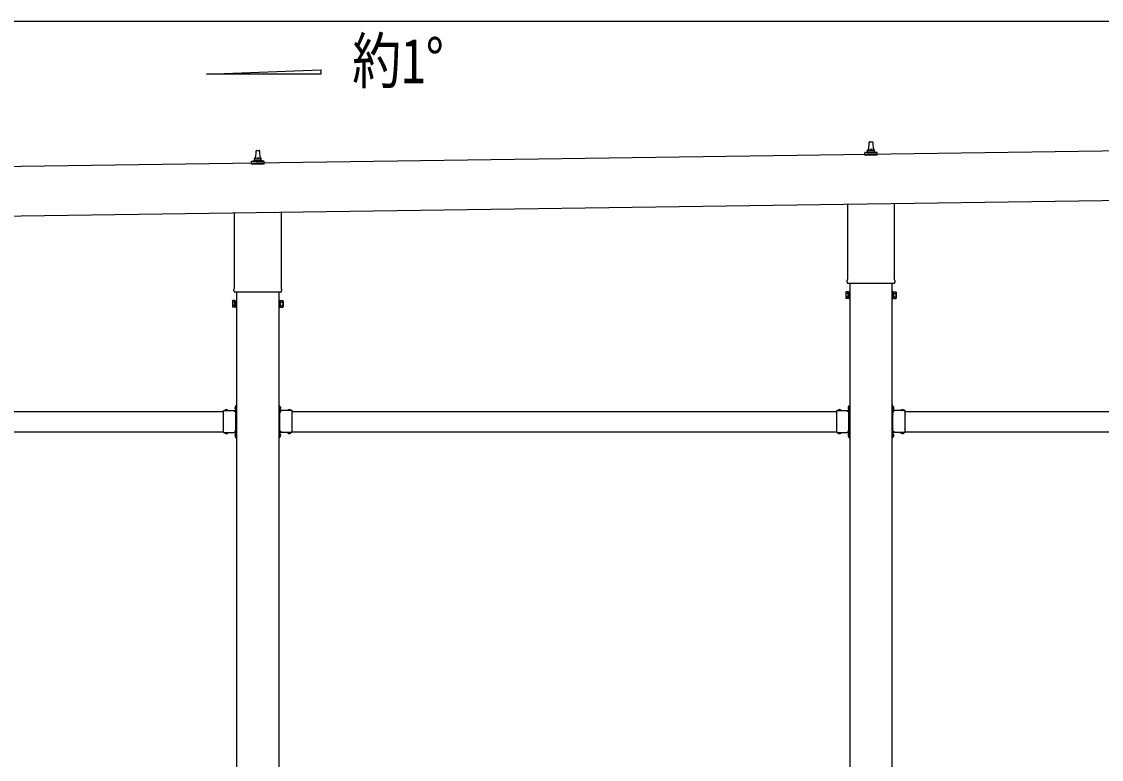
# Model space of a CAD drawing. Units: millimetres, scale not verified. Extents: x -16820 to 16820, y -11880 to 11880.
# Drawn here: x -5753 to -2583, y -4361 to -2194 of the extents above; entities that cross this region are included whole.
import ezdxf
from ezdxf.enums import TextEntityAlignment as Align

# ---------------------------------------------------------------- set-up
doc = ezdxf.new("R2010")
doc.units = ezdxf.units.MM
doc.header["$LTSCALE"] = 50
for name, color, linetype in [('0-4_YKK_13', 4, 'Continuous'), ('0-5_YKK_A1', 4, 'Continuous'), ('0-6_YKK_D', 6, 'Continuous')]:
    doc.layers.add(name, color=color, linetype=linetype)
doc.styles.add('ＭＳ ゴシック', font='')
doc.styles.get('ＭＳ ゴシック').set_extended_font_data('MS Gothic')

msp = doc.modelspace()

# ---------------------------------------------------------------- linework, layer by layer
at = {"layer": '0-4_YKK_13'}
for p, q in [((-3265.92, -2571.31), (-3265.19, -2547.79)), ((-3264.19, -2546.81), (-3255.65, -2546.81)), ((-3254.65, -2547.79), (-3253.92, -2571.31)), ((-5069.92, -2601.24), (-5069.92, -2597.02)), ((-5068.92, -2597.02), (-5050.92, -2597.02)), ((-5065.92, -2597.02), (-5065.19, -2573.5)), ((-5064.19, -2572.52), (-5055.65, -2572.52)), ((-5054.65, -2573.5), (-5053.92, -2597.02)), ((-5049.92, -2601.24), (-5049.92, -2597.02)), ((-3278.17, -2586.81), (-3278.17, -2579.1)), ((-3241.67, -2586.81), (-3278.17, -2586.81)), ((-3277.79, -2578.31), (-3242.05, -2578.31)), ((-3277.41, -2578.12), (-3270.69, -2576.5)), ((-3270.3, -2576.31), (-3249.54, -2576.31)), ((-3269.92, -2575.52), (-3269.92, -2571.31)), ((-3268.92, -2571.31), (-3250.92, -2571.31)), ((-3249.92, -2575.52), (-3249.92, -2571.31)), ((-3242.44, -2578.12), (-3249.16, -2576.5)), ((-3241.67, -2586.81), (-3241.67, -2579.1)), ((-5078.17, -2612.52), (-5078.17, -2604.81)), ((-5041.67, -2612.52), (-5078.17, -2612.52)), ((-5077.79, -2604.02), (-5042.05, -2604.02)), ((-5077.41, -2603.84), (-5070.69, -2602.21)), ((-5070.3, -2602.02), (-5049.54, -2602.02)), ((-5042.44, -2603.84), (-5049.16, -2602.21)), ((-5041.67, -2612.52), (-5041.67, -2604.81)), ((-5128.22, -2976.51), (-5128.22, -2755.86)), ((-4991.62, -2753.91), (-4991.62, -2976.51)), ((-3328.22, -2950.8), (-3328.22, -2730.15)), ((-3191.62, -2728.2), (-3191.62, -2950.8)), ((-3329.92, -2959.57), (-3329.92, -2954.07)), ((-3191.98, -2963.07), (-3327.86, -2963.07)), ((-3189.92, -2954.07), (-3189.92, -2959.57)), ((-5129.92, -2985.29), (-5129.92, -2979.79)), ((-4991.98, -2988.79), (-5127.86, -2988.79)), ((-4989.92, -2979.79), (-4989.92, -2985.29)), ((-3333.92, -2989.07), (-3333.16, -2987.76)), ((-3333.92, -2989.07), (-3333.92, -3006.07)), ((-3333.92, -3006.07), (-3333.16, -3007.39)), ((-3326.92, -2992.66), (-3333.16, -2992.66)), ((-3326.92, -3002.48), (-3333.16, -3002.48)), ((-3326.92, -3007.39), (-3333.16, -3007.39)), ((-3324.42, -3006.77), (-3326.92, -3006.77)), ((-3195.42, -3006.77), (-3192.92, -3006.77)), ((-3192.92, -2992.66), (-3186.68, -2992.66)), ((-3192.92, -3002.48), (-3186.68, -3002.48)), ((-3192.92, -3007.39), (-3186.68, -3007.39)), ((-3185.92, -2989.07), (-3186.68, -2987.76)), ((-3185.92, -3006.07), (-3186.68, -3007.39)), ((-3185.92, -2989.07), (-3185.92, -3006.07)), ((-5133.92, -3014.79), (-5133.16, -3013.47)), ((-5133.92, -3014.79), (-5133.92, -3031.79)), ((-5133.92, -3031.79), (-5133.16, -3033.1)), ((-5126.92, -3018.38), (-5133.16, -3018.38)), ((-5126.92, -3028.19), (-5133.16, -3028.19)), ((-5126.92, -3033.1), (-5133.16, -3033.1)), ((-5124.42, -3032.49), (-5126.92, -3032.49)), ((-4995.42, -3032.49), (-4992.92, -3032.49)), ((-4992.92, -3018.38), (-4986.68, -3018.38)), ((-4992.92, -3028.19), (-4986.68, -3028.19)), ((-4992.92, -3033.1), (-4986.68, -3033.1)), ((-4985.92, -3014.79), (-4986.68, -3013.47)), ((-4985.92, -3031.79), (-4986.68, -3033.1)), ((-4985.92, -3014.79), (-4985.92, -3031.79)), ((-5124.02, -3327.87), (-5126.68, -3326.55)), ((-5124.88, -3324.27), (-5124.72, -3324.27)), ((-5124.02, -3321.5), (-5122.42, -3321.5)), ((-5124.02, -3338.46), (-5124.02, -3321.5)), ((-5124.02, -3324.97), (-5124.02, -3333.04)), ((-5122.42, -3326), (-5124.02, -3326)), ((-5124.02, -3327), (-5122.42, -3327)), ((-4995.82, -3321.5), (-4997.42, -3321.5)), ((-4997.42, -3326), (-4995.82, -3326)), ((-4995.82, -3327), (-4997.42, -3327)), ((-4995.82, -3338.46), (-4995.82, -3321.5)), ((-4995.82, -3324.96), (-4995.82, -3333.03)), ((-4995.82, -3327.87), (-4993.16, -3326.55)), ((-4994.96, -3324.26), (-4995.12, -3324.26)), ((-3324.02, -3327.87), (-3326.68, -3326.55)), ((-3324.88, -3324.26), (-3324.72, -3324.26)), ((-3324.02, -3321.5), (-3322.42, -3321.5)), ((-3324.02, -3338.46), (-3324.02, -3321.5)), ((-3324.02, -3324.97), (-3324.02, -3333.04)), ((-3322.42, -3326), (-3324.02, -3326)), ((-3324.02, -3327), (-3322.42, -3327)), ((-3195.82, -3321.5), (-3197.42, -3321.5)), ((-3197.42, -3326), (-3195.82, -3326)), ((-3195.82, -3327), (-3197.42, -3327)), ((-3195.82, -3338.46), (-3195.82, -3321.5)), ((-3195.82, -3324.96), (-3195.82, -3333.03)), ((-3195.82, -3327.87), (-3193.16, -3326.55)), ((-3194.96, -3324.26), (-3195.12, -3324.26)), ((-5160.42, -3347.29), (-5160.42, -3336.9)), ((-5160.42, -3336.9), (-5124.02, -3336.9)), ((-5160.42, -3389.29), (-5160.42, -3348.71)), ((-5157.16, -3336.04), (-5157.16, -3336.2)), ((-5156.46, -3336.9), (-5148.39, -3336.9)), ((-5153.55, -3336.9), (-5154.87, -3334.24)), ((-5151.3, -3336.9), (-5149.97, -3334.24)), ((-5147.69, -3336.04), (-5147.69, -3336.2)), ((-5128.12, -3329), (-5122.42, -3329)), ((-5124.42, -3338.5), (-5127.42, -3338.5)), ((-5124.02, -3330.13), (-5126.68, -3331.45)), ((-5124.88, -3333.74), (-5124.72, -3333.74)), ((-5124.42, -3347.29), (-5124.42, -3340.5)), ((-5124.42, -3389.29), (-5124.42, -3348.71)), ((-5124.02, -3331), (-5122.42, -3331)), ((-5122.42, -3332), (-5124.02, -3332)), ((-4991.72, -3329), (-4997.42, -3329)), ((-4995.82, -3331), (-4997.42, -3331)), ((-4997.42, -3332), (-4995.82, -3332)), ((-4995.82, -3330.13), (-4993.16, -3331.45)), ((-4959.42, -3336.9), (-4995.82, -3336.9)), ((-4995.42, -3338.5), (-4992.42, -3338.5)), ((-4995.42, -3347.29), (-4995.42, -3340.5)), ((-4995.42, -3389.29), (-4995.42, -3348.71)), ((-4994.96, -3333.73), (-4995.12, -3333.73)), ((-4972.16, -3336.04), (-4972.16, -3336.2)), ((-4963.39, -3336.9), (-4971.46, -3336.9)), ((-4968.55, -3336.9), (-4969.87, -3334.24)), ((-4966.3, -3336.9), (-4964.97, -3334.24)), ((-4962.69, -3336.04), (-4962.69, -3336.2)), ((-4959.42, -3347.29), (-4959.42, -3336.9)), ((-4959.42, -3389.29), (-4959.42, -3348.71)), ((-3360.42, -3347.29), (-3360.42, -3336.9)), ((-3360.42, -3336.9), (-3324.02, -3336.9)), ((-3360.42, -3389.29), (-3360.42, -3348.71)), ((-3357.16, -3336.04), (-3357.16, -3336.2)), ((-3356.46, -3336.9), (-3348.39, -3336.9)), ((-3353.55, -3336.9), (-3354.87, -3334.24)), ((-3351.3, -3336.9), (-3349.97, -3334.24)), ((-3347.69, -3336.04), (-3347.69, -3336.2)), ((-3328.12, -3329), (-3322.42, -3329)), ((-3324.42, -3338.5), (-3327.42, -3338.5)), ((-3324.02, -3330.13), (-3326.68, -3331.45)), ((-3324.88, -3333.74), (-3324.72, -3333.74)), ((-3324.42, -3347.29), (-3324.42, -3340.5)), ((-3324.42, -3389.29), (-3324.42, -3348.71)), ((-3324.02, -3331), (-3322.42, -3331)), ((-3322.42, -3332), (-3324.02, -3332)), ((-3191.72, -3329), (-3197.42, -3329)), ((-3195.82, -3331), (-3197.42, -3331)), ((-3197.42, -3332), (-3195.82, -3332)), ((-3195.82, -3330.13), (-3193.16, -3331.45)), ((-3159.42, -3336.9), (-3195.82, -3336.9)), ((-3195.42, -3338.5), (-3192.42, -3338.5)), ((-3195.42, -3347.29), (-3195.42, -3340.5)), ((-3195.42, -3389.29), (-3195.42, -3348.71)), ((-3194.96, -3333.73), (-3195.12, -3333.73)), ((-3172.16, -3336.04), (-3172.16, -3336.2)), ((-3163.39, -3336.9), (-3171.46, -3336.9)), ((-3168.55, -3336.9), (-3169.87, -3334.24)), ((-3166.3, -3336.9), (-3164.97, -3334.24)), ((-3162.69, -3336.04), (-3162.69, -3336.2)), ((-3159.42, -3347.29), (-3159.42, -3336.9)), ((-3159.42, -3389.29), (-3159.42, -3348.71)), ((-5160.42, -3401.1), (-5160.42, -3390.71)), ((-5124.42, -3397.5), (-5124.42, -3390.71)), ((-4995.42, -3397.5), (-4995.42, -3390.71)), ((-4959.42, -3401.1), (-4959.42, -3390.71)), ((-3360.42, -3401.1), (-3360.42, -3390.71)), ((-3324.42, -3397.5), (-3324.42, -3390.71)), ((-3195.42, -3397.5), (-3195.42, -3390.71)), ((-3159.42, -3401.1), (-3159.42, -3390.71)), ((-5160.42, -3401.1), (-5124.02, -3401.1)), ((-5157.16, -3401.96), (-5157.16, -3401.8)), ((-5156.46, -3401.1), (-5148.39, -3401.1)), ((-5153.55, -3401.1), (-5154.87, -3403.76)), ((-5151.3, -3401.1), (-5149.97, -3403.76)), ((-5147.69, -3401.96), (-5147.69, -3401.8)), ((-5127.42, -3399.5), (-5124.42, -3399.5)), ((-5124.02, -3407.87), (-5126.68, -3406.55)), ((-5124.02, -3410.13), (-5126.68, -3411.45)), ((-5124.88, -3404.27), (-5124.72, -3404.27)), ((-5124.88, -3413.74), (-5124.72, -3413.74)), ((-5124.02, -3416.5), (-5124.02, -3399.54)), ((-5124.02, -3404.97), (-5124.02, -3413.04)), ((-5124.02, -3407), (-5122.42, -3407)), ((-5124.02, -3411), (-5122.42, -3411)), ((-5124.02, -3416.5), (-5122.42, -3416.5)), ((-4995.82, -3407), (-4997.42, -3407)), ((-4995.82, -3411), (-4997.42, -3411)), ((-4995.82, -3416.5), (-4997.42, -3416.5)), ((-4995.82, -3416.5), (-4995.82, -3399.54)), ((-4959.42, -3401.1), (-4995.82, -3401.1)), ((-4995.82, -3404.97), (-4995.82, -3413.03)), ((-4995.82, -3407.87), (-4993.16, -3406.55)), ((-4995.82, -3410.13), (-4993.16, -3411.45)), ((-4992.42, -3399.5), (-4995.42, -3399.5)), ((-4994.96, -3404.27), (-4995.12, -3404.27)), ((-4994.96, -3413.73), (-4995.12, -3413.73)), ((-4972.16, -3401.96), (-4972.16, -3401.8)), ((-4963.39, -3401.1), (-4971.46, -3401.1)), ((-4968.55, -3401.1), (-4969.87, -3403.76)), ((-4966.3, -3401.1), (-4964.97, -3403.76)), ((-4962.69, -3401.96), (-4962.69, -3401.8)), ((-3360.42, -3401.1), (-3324.02, -3401.1)), ((-3357.16, -3401.96), (-3357.16, -3401.8)), ((-3356.46, -3401.1), (-3348.39, -3401.1)), ((-3353.55, -3401.1), (-3354.87, -3403.76)), ((-3351.3, -3401.1), (-3349.97, -3403.76)), ((-3347.69, -3401.96), (-3347.69, -3401.8)), ((-3327.42, -3399.5), (-3324.42, -3399.5)), ((-3324.02, -3407.87), (-3326.68, -3406.55)), ((-3324.02, -3410.13), (-3326.68, -3411.45)), ((-3324.88, -3404.27), (-3324.72, -3404.27)), ((-3324.88, -3413.74), (-3324.72, -3413.74)), ((-3324.02, -3416.5), (-3324.02, -3399.54)), ((-3324.02, -3404.97), (-3324.02, -3413.04)), ((-3324.02, -3407), (-3322.42, -3407)), ((-3324.02, -3411), (-3322.42, -3411)), ((-3324.02, -3416.5), (-3322.42, -3416.5)), ((-3195.82, -3407), (-3197.42, -3407)), ((-3195.82, -3411), (-3197.42, -3411)), ((-3195.82, -3416.5), (-3197.42, -3416.5)), ((-3195.82, -3416.5), (-3195.82, -3399.54)), ((-3159.42, -3401.1), (-3195.82, -3401.1)), ((-3195.82, -3404.97), (-3195.82, -3413.03)), ((-3195.82, -3407.87), (-3193.16, -3406.55)), ((-3195.82, -3410.13), (-3193.16, -3411.45)), ((-3192.42, -3399.5), (-3195.42, -3399.5)), ((-3194.96, -3404.26), (-3195.12, -3404.26)), ((-3194.96, -3413.73), (-3195.12, -3413.73)), ((-3172.16, -3401.96), (-3172.16, -3401.8)), ((-3163.39, -3401.1), (-3171.46, -3401.1)), ((-3168.55, -3401.1), (-3169.87, -3403.76)), ((-3166.3, -3401.1), (-3164.97, -3403.76)), ((-3162.69, -3401.96), (-3162.69, -3401.8))]:
    msp.add_line(p, q, dxfattribs=at)
for points in [[(-3326.92, -3007.39), (-3326.92, -2987.76), (-3333.16, -2987.76)], [(-3326.92, -3006.77), (-3326.92, -2988.37), (-3324.42, -2988.37)], [(-3192.92, -3006.77), (-3192.92, -2988.37), (-3195.42, -2988.37)], [(-3192.92, -3007.39), (-3192.92, -2987.76), (-3186.68, -2987.76)], [(-5126.92, -3033.1), (-5126.92, -3013.47), (-5133.16, -3013.47)], [(-5126.92, -3032.49), (-5126.92, -3014.09), (-5124.42, -3014.09)], [(-4992.92, -3032.49), (-4992.92, -3014.09), (-4995.42, -3014.09)], [(-4992.92, -3033.1), (-4992.92, -3013.47), (-4986.68, -3013.47)], [(-5122.42, -3336.5), (-5122.42, -3330.5), (-5122.42, -3327.5), (-5122.42, -3321.5)], [(-4997.42, -3336.5), (-4997.42, -3330.5), (-4997.42, -3327.5), (-4997.42, -3321.5)], [(-3322.42, -3336.5), (-3322.42, -3330.5), (-3322.42, -3327.5), (-3322.42, -3321.5)], [(-3197.42, -3336.5), (-3197.42, -3330.5), (-3197.42, -3327.5), (-3197.42, -3321.5)], [(-5124.42, -3340.5), (-5127.42, -3340.5), (-5127.42, -3336.9)], [(-4995.42, -3340.5), (-4992.42, -3340.5), (-4992.42, -3336.9)], [(-3324.42, -3340.5), (-3327.42, -3340.5), (-3327.42, -3336.9)], [(-3195.42, -3340.5), (-3192.42, -3340.5), (-3192.42, -3336.9)], [(-5124.42, -3397.5), (-5127.42, -3397.5), (-5127.42, -3401.1)], [(-5122.42, -3416.5), (-5122.42, -3410.5), (-5122.42, -3407.5), (-5122.42, -3401.5)], [(-4997.42, -3416.5), (-4997.42, -3410.5), (-4997.42, -3407.5), (-4997.42, -3401.5)], [(-4995.42, -3397.5), (-4992.42, -3397.5), (-4992.42, -3401.1)], [(-3324.42, -3397.5), (-3327.42, -3397.5), (-3327.42, -3401.1)], [(-3322.42, -3416.5), (-3322.42, -3410.5), (-3322.42, -3407.5), (-3322.42, -3401.5)], [(-3197.42, -3416.5), (-3197.42, -3410.5), (-3197.42, -3407.5), (-3197.42, -3401.5)], [(-3195.42, -3397.5), (-3192.42, -3397.5), (-3192.42, -3401.1)]]:
    msp.add_lwpolyline(points, dxfattribs=at)
for points in [[(-3324.42, -3008.07), (-3324.42, -2987.07), (-3322.42, -2987.07), (-3322.42, -3008.07)], [(-3195.42, -3008.07), (-3195.42, -2987.07), (-3197.42, -2987.07), (-3197.42, -3008.07)], [(-5124.42, -3033.79), (-5124.42, -3012.79), (-5122.42, -3012.79), (-5122.42, -3033.79)], [(-4995.42, -3033.79), (-4995.42, -3012.79), (-4997.42, -3012.79), (-4997.42, -3033.79)]]:
    msp.add_lwpolyline(points, close=True, dxfattribs=at)
for centre, radius, start, end in [((-3264.19, -2547.81), 1, 90, 178.60509), ((-3255.65, -2547.81), 1, 1.39491, 90), ((-5065.84, -2597.66), 4.13, 90, 171.17633), ((-5068.92, -2598.02), 1, 90, 180), ((-5064.19, -2573.52), 1, 90, 178.60509), ((-5056.59, -2597.02), 4.83, 133.60282, 180), ((-5063.25, -2597.02), 4.83, 0, 46.39718), ((-5055.65, -2573.52), 1, 1.39491, 90), ((-5054.01, -2597.66), 4.13, 8.82367, 90), ((-5050.92, -2598.02), 1, 0, 90), ((-3277.17, -2579.1), 1, 103.62699, 180), ((-3270.92, -2575.52), 1, 283.62699, 0), ((-3265.84, -2571.94), 4.13, 90, 171.17633), ((-3268.92, -2572.31), 1, 90, 180), ((-3256.59, -2571.31), 4.83, 133.60282, 180), ((-3263.25, -2571.31), 4.83, 0, 46.39718), ((-3254.01, -2571.94), 4.13, 8.82367, 90), ((-3250.92, -2572.31), 1, 0, 90), ((-3248.92, -2575.52), 1, 180, 256.37301), ((-3242.67, -2579.1), 1, 0, 76.37301), ((-5077.17, -2604.81), 1, 103.62699, 180), ((-5070.92, -2601.24), 1, 283.62699, 0), ((-5048.92, -2601.24), 1, 180, 256.37301), ((-5042.67, -2604.81), 1, 0, 76.37301), ((-5125.92, -2979.79), 4, 125.09963, 180), ((-4993.92, -2979.79), 4, 0, 54.90037), ((-3325.92, -2954.07), 4, 125.09963, 180), ((-3325.92, -2959.57), 4, 180, 194.47751), ((-3325.92, -2959.57), 4, 194.47751, 241.04498), ((-3193.92, -2959.57), 4, 298.95502, 345.52249), ((-3193.92, -2954.07), 4, 0, 54.90037), ((-3193.92, -2959.57), 4, 345.52249, 0), ((-5125.92, -2985.29), 4, 180, 194.47751), ((-5125.92, -2985.29), 4, 194.47751, 241.04498), ((-4993.92, -2985.29), 4, 298.95502, 345.52249), ((-4993.92, -2985.29), 4, 345.52249, 0), ((-3329.58, -2990.21), 4.34, 145.61575, 214.38425), ((-3317.68, -2997.57), 16.24, 162.41205, 197.58795), ((-3329.58, -3004.93), 4.34, 145.61575, 214.38425), ((-3190.27, -2990.21), 4.34, 325.61575, 34.38425), ((-3202.16, -2997.57), 16.24, 342.41205, 17.58795), ((-3190.27, -3004.93), 4.34, 325.61575, 34.38425), ((-5129.58, -3015.92), 4.34, 145.61575, 214.38425), ((-5129.58, -3030.65), 4.34, 145.61575, 214.38425), ((-5117.68, -3023.29), 16.24, 162.41205, 197.58795), ((-4990.27, -3015.92), 4.34, 325.61575, 34.38425), ((-5002.16, -3023.29), 16.24, 342.41205, 17.58795), ((-4990.27, -3030.65), 4.34, 325.61575, 34.38425), ((-5120.12, -3329), 7, 140.87645, 180), ((-5124.88, -3325.13), 0.862, 90, 140.87645), ((-5124.72, -3324.97), 0.7, 0, 90), ((-4995.12, -3324.96), 0.7, 90, 180), ((-4994.96, -3325.13), 0.862, 39.12355, 90), ((-4999.72, -3329), 7, 0, 39.12355), ((-3320.12, -3329), 7, 140.87645, 180), ((-3324.88, -3325.13), 0.862, 90, 140.87645), ((-3324.72, -3324.97), 0.7, 0, 90), ((-3195.12, -3324.96), 0.7, 90, 180), ((-3194.96, -3325.13), 0.862, 39.12355, 90), ((-3199.72, -3329), 7, 0, 39.12355), ((-5161.12, -3348), 1, 314.427, 45.573), ((-5156.46, -3336.2), 0.7, 180, 270), ((-5156.29, -3336.04), 0.862, 129.12355, 180), ((-5152.42, -3340.8), 7, 90, 129.12355), ((-5152.42, -3340.8), 7, 50.87645, 90), ((-5148.39, -3336.2), 0.7, 270, 0), ((-5148.55, -3336.04), 0.862, 0, 50.87645), ((-5120.12, -3329), 7, 180, 219.12355), ((-5124.88, -3332.87), 0.862, 219.12355, 270), ((-5124.72, -3333.04), 0.7, 270, 0), ((-5123.72, -3348), 1, 134.427, 225.573), ((-5124.42, -3336.5), 2, 270, 0), ((-4995.42, -3336.5), 2, 180, 270), ((-4995.12, -3333.03), 0.7, 180, 270), ((-4996.12, -3348), 1, 314.427, 45.573), ((-4994.96, -3332.87), 0.862, 270, 320.87645), ((-4999.72, -3329), 7, 320.87645, 0), ((-4971.46, -3336.2), 0.7, 180, 270), ((-4971.29, -3336.04), 0.862, 129.12355, 180), ((-4967.42, -3340.8), 7, 90, 129.12355), ((-4967.42, -3340.8), 7, 50.87645, 90), ((-4963.39, -3336.2), 0.7, 270, 0), ((-4963.55, -3336.04), 0.862, 0, 50.87645), ((-4958.72, -3348), 1, 134.427, 225.573), ((-3361.12, -3348), 1, 314.427, 45.573), ((-3356.46, -3336.2), 0.7, 180, 270), ((-3356.29, -3336.04), 0.862, 129.12355, 180), ((-3352.42, -3340.8), 7, 90, 129.12355), ((-3352.42, -3340.8), 7, 50.87645, 90), ((-3348.39, -3336.2), 0.7, 270, 0), ((-3348.55, -3336.04), 0.862, 0, 50.87645), ((-3320.12, -3329), 7, 180, 219.12355), ((-3324.88, -3332.87), 0.862, 219.12355, 270), ((-3324.72, -3333.04), 0.7, 270, 0), ((-3323.72, -3348), 1, 134.427, 225.573), ((-3324.42, -3336.5), 2, 270, 0), ((-3195.42, -3336.5), 2, 180, 270), ((-3195.12, -3333.03), 0.7, 180, 270), ((-3196.12, -3348), 1, 314.427, 45.573), ((-3194.96, -3332.87), 0.862, 270, 320.87645), ((-3199.72, -3329), 7, 320.87645, 0), ((-3171.46, -3336.2), 0.7, 180, 270), ((-3171.29, -3336.04), 0.862, 129.12355, 180), ((-3167.42, -3340.8), 7, 90, 129.12355), ((-3167.42, -3340.8), 7, 50.87645, 90), ((-3163.39, -3336.2), 0.7, 270, 0), ((-3163.55, -3336.04), 0.862, 0, 50.87645), ((-3158.72, -3348), 1, 134.427, 225.573), ((-5161.12, -3390), 1, 314.427, 45.573), ((-5123.72, -3390), 1, 134.427, 225.573), ((-4996.12, -3390), 1, 314.427, 45.573), ((-4958.72, -3390), 1, 134.427, 225.573), ((-3361.12, -3390), 1, 314.427, 45.573), ((-3323.72, -3390), 1, 134.427, 225.573), ((-3196.12, -3390), 1, 314.427, 45.573), ((-3158.72, -3390), 1, 134.427, 225.573), ((-5156.46, -3401.8), 0.7, 90, 180), ((-5156.29, -3401.96), 0.862, 180, 230.87645), ((-5152.42, -3397.2), 7, 230.87645, 270), ((-5152.42, -3397.2), 7, 270, 309.12355), ((-5148.39, -3401.8), 0.7, 0, 90), ((-5148.55, -3401.96), 0.862, 309.12355, 0), ((-5120.12, -3409), 7, 140.87645, 180), ((-5120.12, -3409), 7, 180, 219.12355), ((-5124.88, -3405.13), 0.862, 90, 140.87645), ((-5124.88, -3412.87), 0.862, 219.12355, 270), ((-5124.72, -3404.97), 0.7, 0, 90), ((-5124.72, -3413.04), 0.7, 270, 0), ((-5124.42, -3401.5), 2, 0, 90), ((-4995.42, -3401.5), 2, 90, 180), ((-4995.12, -3404.97), 0.7, 90, 180), ((-4995.12, -3413.03), 0.7, 180, 270), ((-4994.96, -3405.13), 0.862, 39.12355, 90), ((-4994.96, -3412.87), 0.862, 270, 320.87645), ((-4999.72, -3409), 7, 0, 39.12355), ((-4999.72, -3409), 7, 320.87645, 0), ((-4971.46, -3401.8), 0.7, 90, 180), ((-4971.29, -3401.96), 0.862, 180, 230.87645), ((-4967.42, -3397.2), 7, 230.87645, 270), ((-4967.42, -3397.2), 7, 270, 309.12355), ((-4963.39, -3401.8), 0.7, 0, 90), ((-4963.55, -3401.96), 0.862, 309.12355, 0), ((-3356.46, -3401.8), 0.7, 90, 180), ((-3356.29, -3401.96), 0.862, 180, 230.87645), ((-3352.42, -3397.2), 7, 230.87645, 270), ((-3352.42, -3397.2), 7, 270, 309.12355), ((-3348.39, -3401.8), 0.7, 0, 90), ((-3348.55, -3401.96), 0.862, 309.12355, 0), ((-3320.12, -3409), 7, 140.87645, 180), ((-3320.12, -3409), 7, 180, 219.12355), ((-3324.88, -3405.13), 0.862, 90, 140.87645), ((-3324.88, -3412.87), 0.862, 219.12355, 270), ((-3324.72, -3404.97), 0.7, 0, 90), ((-3324.72, -3413.04), 0.7, 270, 0), ((-3324.42, -3401.5), 2, 0, 90), ((-3195.42, -3401.5), 2, 90, 180), ((-3195.12, -3404.97), 0.7, 90, 180), ((-3195.12, -3413.03), 0.7, 180, 270), ((-3194.96, -3405.13), 0.862, 39.12355, 90), ((-3194.96, -3412.87), 0.862, 270, 320.87645), ((-3199.72, -3409), 7, 0, 39.12355), ((-3199.72, -3409), 7, 320.87645, 0), ((-3171.46, -3401.8), 0.7, 90, 180), ((-3171.29, -3401.96), 0.862, 180, 230.87645), ((-3167.42, -3397.2), 7, 230.87645, 270), ((-3167.42, -3397.2), 7, 270, 309.12355), ((-3163.39, -3401.8), 0.7, 0, 90), ((-3163.55, -3401.96), 0.862, 309.12355, 0)]:
    msp.add_arc(centre, radius, start, end, dxfattribs=at)
at = {"layer": '0-5_YKK_A1'}
for p, q in [((-5210.67, -2348.18), (-4874.67, -2335.76)), ((-4874.67, -2335.76), (-4874.67, -2348.18)), ((-4874.67, -2348.18), (-5210.67, -2348.18)), ((-2369.98, -2571.44), (-7757.02, -2648.37)), ((-7754.95, -2793.39), (-2367.91, -2716.43)), ((-3322.42, -2963.07), (-3322.42, -5812)), ((-3197.42, -5812), (-3197.42, -2963.07)), ((-5122.42, -2988.79), (-5122.42, -5812)), ((-4997.42, -5812), (-4997.42, -2988.79)), ((-6759.42, -3339), (-5160.42, -3339)), ((-4959.42, -3339), (-3360.42, -3339)), ((-3159.42, -3339), (-1560.42, -3339)), ((-6759.42, -3399), (-5160.42, -3399)), ((-5127.42, -3399), (-5122.92, -3399)), ((-4992.42, -3399), (-4996.92, -3399)), ((-4959.42, -3399), (-3360.42, -3399)), ((-3327.42, -3399), (-3322.92, -3399)), ((-3192.42, -3399), (-3196.92, -3399)), ((-3159.42, -3399), (-1560.42, -3399))]:
    msp.add_line(p, q, dxfattribs=at)
for points in [[(-5127.42, -3339), (-5122.92, -3339), (-5122.92, -3399)], [(-4992.42, -3339), (-4996.92, -3339), (-4996.92, -3399)], [(-3327.42, -3339), (-3322.92, -3339), (-3322.92, -3399)], [(-3192.42, -3339), (-3196.92, -3339), (-3196.92, -3399)]]:
    msp.add_lwpolyline(points, dxfattribs=at)
at = {"layer": '0-6_YKK_D'}
msp.add_line((2846.5, -2193.89), (-7574.51, -2193.89), dxfattribs=at)

# ---------------------------------------------------------------- texts
at = {"layer": '0-5_YKK_A1', "style": 'ＭＳ ゴシック', "width": 0.8}
msp.add_text('約1°', height=132, dxfattribs=at).set_placement((-4782.82, -2414.42), align=Align.BOTTOM_LEFT)

doc.saveas('drawing.dxf')
